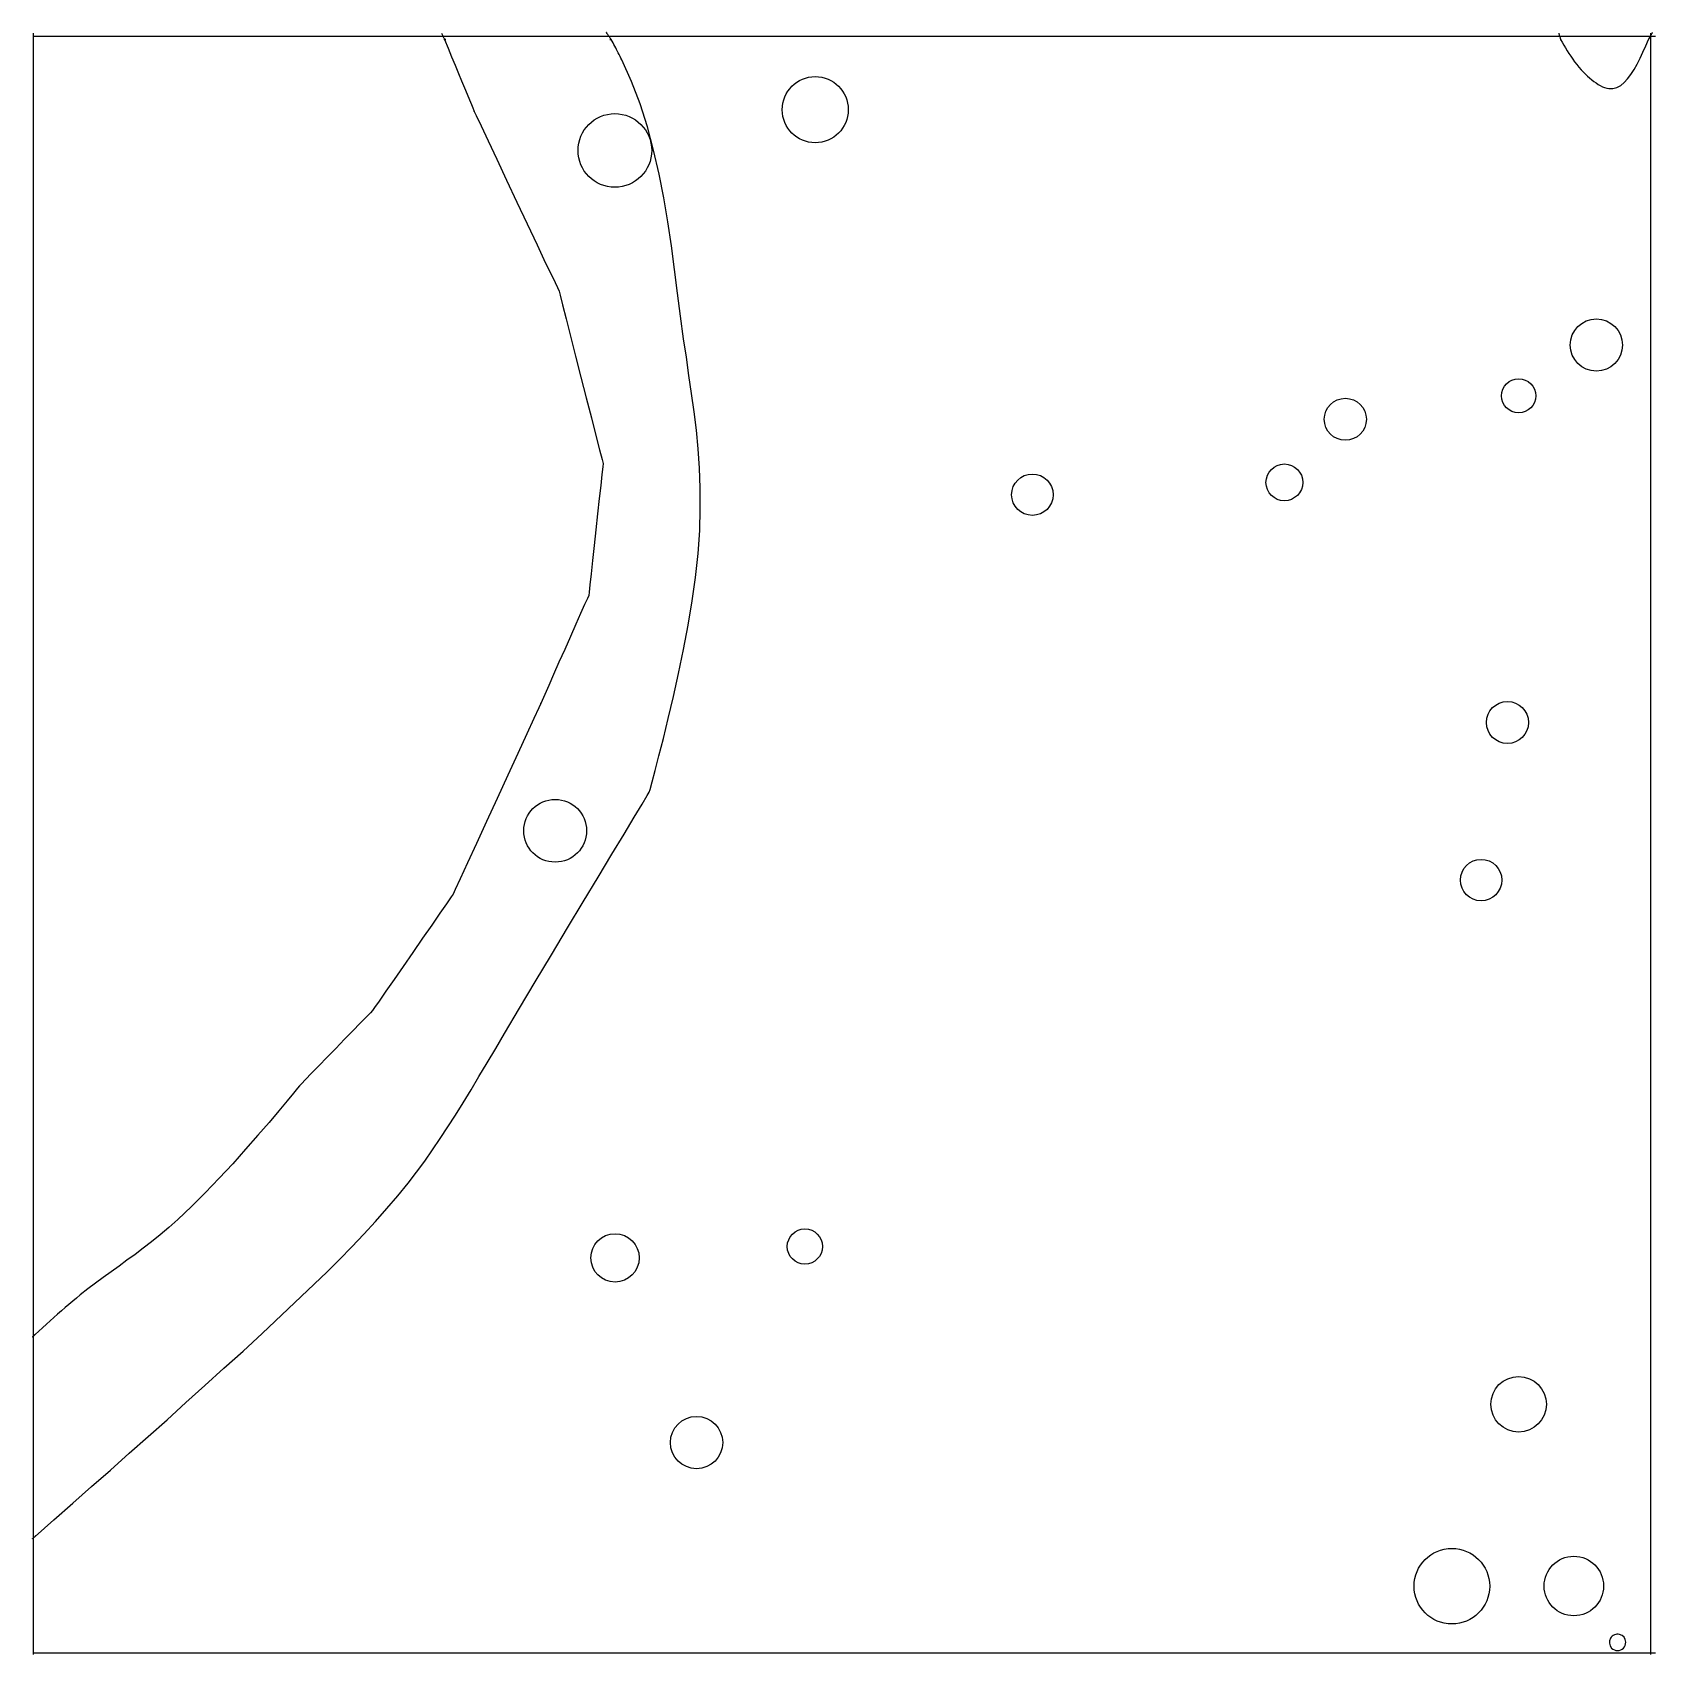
# Model space of a CAD drawing. Extents: x 9.055 to 10.043, y 2.548 to 3.535.
import ezdxf

# ---------------------------------------------------------------- set-up
doc = ezdxf.new("R2010")
doc.units = 0
doc.layers.add('LAYER1', color=7, linetype='CONTINUOUS')
doc.layers.add('LAYER12', color=5, linetype='CONTINUOUS')

msp = doc.modelspace()

# ---------------------------------------------------------------- linework, layer by layer
at = {"layer": 'LAYER1', "color": 7, "linetype": 'CONTINUOUS'}
for points in [[(9.3043, 3.5351), (9.3045, 3.5347), (9.3047, 3.5343), (9.3048, 3.5339), (9.305, 3.5335), (9.3052, 3.5332), (9.3053, 3.5328), (9.3055, 3.5325), (9.3056, 3.5322), (9.3058, 3.5319), (9.3059, 3.5316), (9.306, 3.5314), (9.3061, 3.5312), (9.3061, 3.5311), (9.3062, 3.5309), (9.3062, 3.5309), (9.3062, 3.5308), (9.3062, 3.5308), (9.3062, 3.5308), (9.3062, 3.5308), (9.3062, 3.5309), (9.3062, 3.531), (9.3061, 3.531), (9.3061, 3.5311), (9.3061, 3.5312)], [(9.4075, 3.5312), (9.4072, 3.5316), (9.4069, 3.532), (9.4067, 3.5324), (9.4064, 3.5328), (9.4061, 3.5332), (9.4059, 3.5335), (9.4056, 3.5339), (9.4054, 3.5342), (9.4052, 3.5345), (9.4051, 3.5347), (9.4049, 3.5349), (9.4048, 3.5351), (9.4047, 3.5353), (9.4046, 3.5353), (9.4046, 3.5354), (9.4045, 3.5355), (9.4045, 3.5355), (9.4045, 3.5355), (9.4046, 3.5354), (9.4046, 3.5354), (9.4046, 3.5353), (9.4047, 3.5353), (9.4047, 3.5352), (9.4048, 3.5351)], [(9.9839, 3.5351), (9.984, 3.5347), (9.9841, 3.5343), (9.9842, 3.5339), (9.9843, 3.5335), (9.9845, 3.5332), (9.9846, 3.5328), (9.9847, 3.5325), (9.9847, 3.5322), (9.9848, 3.5319), (9.9849, 3.5316), (9.985, 3.5314), (9.985, 3.5312), (9.9851, 3.531), (9.9851, 3.5309), (9.9851, 3.5308), (9.9852, 3.5308), (9.9852, 3.5308), (9.9852, 3.5308), (9.9851, 3.5308), (9.9851, 3.5309), (9.9851, 3.5309), (9.9851, 3.531), (9.9851, 3.5311), (9.985, 3.5312)], [(10.0388, 3.5317), (10.039, 3.532), (10.0392, 3.5324), (10.0394, 3.5327), (10.0396, 3.5331), (10.0398, 3.5334), (10.04, 3.5337), (10.0401, 3.534), (10.0403, 3.5343), (10.0404, 3.5345), (10.0405, 3.5348), (10.0407, 3.535), (10.0408, 3.5351), (10.0408, 3.5353), (10.0409, 3.5354), (10.0409, 3.5355), (10.041, 3.5355), (10.041, 3.5355), (10.041, 3.5355), (10.041, 3.5355), (10.0409, 3.5354), (10.0409, 3.5354), (10.0408, 3.5353), (10.0408, 3.5352), (10.0408, 3.5351)], [(9.057, 2.6203), (9.0684, 2.6304), (9.0799, 2.6405), (9.0914, 2.6506), (9.1028, 2.6607), (9.1143, 2.6709), (9.1258, 2.6811), (9.1373, 2.6913), (9.1488, 2.7017), (9.1603, 2.7121), (9.1719, 2.7226), (9.1835, 2.7331), (9.1951, 2.7438), (9.203, 2.7512), (9.211, 2.7587), (9.2189, 2.7662), (9.2268, 2.7737), (9.2346, 2.7813), (9.2422, 2.7889), (9.2497, 2.7966), (9.257, 2.8043), (9.2641, 2.812), (9.271, 2.8198), (9.2776, 2.8275), (9.2839, 2.8353), (9.289, 2.842), (9.294, 2.8487), (9.2988, 2.8555), (9.3035, 2.8624), (9.3081, 2.8695), (9.3128, 2.8767), (9.3174, 2.8842), (9.3222, 2.892), (9.327, 2.9001), (9.332, 2.9085), (9.3372, 2.9172), (9.3426, 2.9264), (9.3517, 2.9418), (9.3613, 2.9578), (9.3711, 2.9742), (9.3809, 2.9906), (9.3905, 3.0065), (9.3995, 3.0215), (9.4079, 3.0354), (9.4153, 3.0477), (9.4215, 3.058), (9.4263, 3.0659), (9.4294, 3.0711), (9.4306, 3.0731), (9.4306, 3.0731), (9.4306, 3.0731), (9.4306, 3.0731), (9.4306, 3.0731), (9.4306, 3.0731), (9.4306, 3.0731), (9.4306, 3.0731), (9.4306, 3.0731), (9.4306, 3.0731), (9.4306, 3.0731), (9.4306, 3.0731), (9.4306, 3.0731), (9.4306, 3.0731), (9.4306, 3.0731), (9.4306, 3.0731), (9.4306, 3.0731), (9.4306, 3.0731), (9.4306, 3.0731), (9.4306, 3.0731), (9.4306, 3.0731), (9.4306, 3.0731), (9.4306, 3.0731), (9.4306, 3.0731), (9.4306, 3.0731), (9.4306, 3.0731), (9.4306, 3.0731), (9.4306, 3.0731), (9.4306, 3.0731), (9.4306, 3.0731), (9.4306, 3.0731), (9.4306, 3.0731), (9.4306, 3.0731), (9.4306, 3.0731), (9.4306, 3.0731), (9.4306, 3.0731), (9.4306, 3.0731), (9.4306, 3.0731), (9.4306, 3.0731), (9.4306, 3.0731), (9.4306, 3.0731), (9.4306, 3.0731), (9.4306, 3.0731), (9.4306, 3.0731), (9.4306, 3.0731), (9.4306, 3.0731), (9.4306, 3.0731), (9.4306, 3.0731), (9.4306, 3.0731), (9.4306, 3.0731), (9.4306, 3.0731), (9.4306, 3.0731), (9.4306, 3.0731), (9.4306, 3.0731), (9.4306, 3.0731), (9.4306, 3.0731), (9.4306, 3.0731), (9.4306, 3.0731), (9.4306, 3.0731), (9.4306, 3.0731), (9.4306, 3.0731), (9.4306, 3.0731), (9.4306, 3.0731), (9.4306, 3.0731), (9.4306, 3.0731), (9.4306, 3.0731), (9.4306, 3.0731), (9.4306, 3.0731), (9.4306, 3.0731), (9.4306, 3.0731), (9.4306, 3.0731), (9.4306, 3.0731), (9.4306, 3.0731), (9.4311, 3.0749), (9.4324, 3.0794), (9.4342, 3.0863), (9.4365, 3.0952), (9.4392, 3.1059), (9.4422, 3.1181), (9.4453, 3.1314), (9.4484, 3.1455), (9.4514, 3.1601), (9.4542, 3.1749), (9.4567, 3.1896), (9.4587, 3.2038), (9.4603, 3.2185), (9.4613, 3.2324), (9.4617, 3.2456), (9.4617, 3.2583), (9.4612, 3.2704), (9.4604, 3.2821), (9.4593, 3.2935), (9.4579, 3.3046), (9.4564, 3.3157), (9.4548, 3.3267), (9.4532, 3.3378), (9.4515, 3.349), (9.4497, 3.3628), (9.4479, 3.3769), (9.446, 3.3912), (9.4441, 3.4057), (9.4419, 3.4202), (9.4394, 3.4348), (9.4366, 3.4493), (9.4333, 3.4638), (9.4295, 3.478), (9.425, 3.492), (9.4199, 3.5056), (9.4139, 3.5189), (9.4134, 3.5199), (9.4129, 3.5209), (9.4124, 3.522), (9.4118, 3.523), (9.4113, 3.524), (9.4108, 3.5251), (9.4102, 3.5261), (9.4097, 3.5271), (9.4091, 3.5281), (9.4086, 3.5292), (9.4081, 3.5302), (9.4075, 3.5312)], [(9.3061, 3.5312), (9.3083, 3.5259), (9.3104, 3.5206), (9.3126, 3.5155), (9.3146, 3.5106), (9.3165, 3.506), (9.3183, 3.5017), (9.3199, 3.4979), (9.3212, 3.4945), (9.3224, 3.4917), (9.3233, 3.4896), (9.3239, 3.4881), (9.3242, 3.4874), (9.3242, 3.4874), (9.3242, 3.4874), (9.3242, 3.4874), (9.3242, 3.4874), (9.3242, 3.4874), (9.3242, 3.4874), (9.3242, 3.4874), (9.3242, 3.4874), (9.3242, 3.4874), (9.3242, 3.4874), (9.3242, 3.4874), (9.3242, 3.4874), (9.3242, 3.4874), (9.3242, 3.4874), (9.3242, 3.4874), (9.3242, 3.4874), (9.3242, 3.4874), (9.3242, 3.4874), (9.3242, 3.4874), (9.3242, 3.4874), (9.3242, 3.4874), (9.3242, 3.4874), (9.3242, 3.4874), (9.3242, 3.4874), (9.3242, 3.4874), (9.3242, 3.4874), (9.3242, 3.4875), (9.3242, 3.4875), (9.3242, 3.4875), (9.3242, 3.4875), (9.3241, 3.4875), (9.3241, 3.4875), (9.3242, 3.4875), (9.3242, 3.4875), (9.3242, 3.4875), (9.3242, 3.4874), (9.3254, 3.4849), (9.3283, 3.4787), (9.3326, 3.4696), (9.3379, 3.4583), (9.3438, 3.4457), (9.3501, 3.4323), (9.3564, 3.419), (9.3624, 3.4063), (9.3676, 3.3952), (9.3719, 3.3863), (9.3748, 3.3803), (9.3759, 3.378), (9.3759, 3.378), (9.3759, 3.378), (9.3759, 3.378), (9.3759, 3.378), (9.3759, 3.378), (9.3759, 3.378), (9.3759, 3.378), (9.3759, 3.378), (9.3759, 3.378), (9.3759, 3.378), (9.3759, 3.378), (9.3759, 3.378), (9.3765, 3.3756), (9.3779, 3.3698), (9.3801, 3.3613), (9.3828, 3.3506), (9.3858, 3.3386), (9.3891, 3.3258), (9.3923, 3.3131), (9.3954, 3.301), (9.3982, 3.2903), (9.4004, 3.2816), (9.4019, 3.2757), (9.4026, 3.2731), (9.4026, 3.2731), (9.4026, 3.2731), (9.4026, 3.2731), (9.4026, 3.2731), (9.4026, 3.2731), (9.4026, 3.2731), (9.4026, 3.2731), (9.4026, 3.2731), (9.4026, 3.2731), (9.4026, 3.2731), (9.4026, 3.2731), (9.4026, 3.2731), (9.4026, 3.2731), (9.4026, 3.2731), (9.4026, 3.2731), (9.4026, 3.2731), (9.4026, 3.2731), (9.4026, 3.2731), (9.4026, 3.2731), (9.4026, 3.2731), (9.4026, 3.2731), (9.4026, 3.2731), (9.4026, 3.2731), (9.4026, 3.2731), (9.4026, 3.2731), (9.4026, 3.2731), (9.4026, 3.2731), (9.4026, 3.2731), (9.4026, 3.2731), (9.4026, 3.2731), (9.4026, 3.2731), (9.4026, 3.2731), (9.4026, 3.2731), (9.4026, 3.2731), (9.4026, 3.2731), (9.4026, 3.2731), (9.4026, 3.2731), (9.4026, 3.2732), (9.4026, 3.2732), (9.4026, 3.2732), (9.4026, 3.2732), (9.4026, 3.2732), (9.4026, 3.2732), (9.4026, 3.2732), (9.4026, 3.2732), (9.4026, 3.2732), (9.4026, 3.2732), (9.4026, 3.2731), (9.4023, 3.2711), (9.4018, 3.2665), (9.4011, 3.2599), (9.4002, 3.2518), (9.3992, 3.2426), (9.3982, 3.2329), (9.3971, 3.2233), (9.3961, 3.2141), (9.3952, 3.206), (9.3945, 3.1994), (9.394, 3.1948), (9.3938, 3.1928), (9.3938, 3.1928), (9.3938, 3.1928), (9.3938, 3.1928), (9.3938, 3.1928), (9.3938, 3.1928), (9.3938, 3.1928), (9.3938, 3.1928), (9.3938, 3.1928), (9.3938, 3.1928), (9.3938, 3.1928), (9.3938, 3.1928), (9.3938, 3.1928), (9.3938, 3.1928), (9.3938, 3.1928), (9.3938, 3.1928), (9.3938, 3.1928), (9.3938, 3.1928), (9.3938, 3.1928), (9.3938, 3.1928), (9.3938, 3.1928), (9.3938, 3.1928), (9.3938, 3.1928), (9.3938, 3.1928), (9.3938, 3.1928), (9.3938, 3.1928), (9.3938, 3.1928), (9.3938, 3.1928), (9.3938, 3.1929), (9.3938, 3.1929), (9.3938, 3.1929), (9.3938, 3.1929), (9.3938, 3.1929), (9.3938, 3.1929), (9.3938, 3.1929), (9.3938, 3.1928), (9.3938, 3.1928), (9.393, 3.1911), (9.3913, 3.1874), (9.3889, 3.182), (9.386, 3.1754), (9.3827, 3.1679), (9.3792, 3.16), (9.3757, 3.1522), (9.3724, 3.1447), (9.3695, 3.1381), (9.3671, 3.1327), (9.3654, 3.1289), (9.3647, 3.1272), (9.3647, 3.1272), (9.3647, 3.1272), (9.3647, 3.1272), (9.3646, 3.1272), (9.3646, 3.1272), (9.3647, 3.1272), (9.3647, 3.1272), (9.3647, 3.1272), (9.3647, 3.1272), (9.3647, 3.1272), (9.3647, 3.1272), (9.3647, 3.1272), (9.3647, 3.1272), (9.3647, 3.1272), (9.3647, 3.1272), (9.3647, 3.1272), (9.3647, 3.1272), (9.3647, 3.1272), (9.3647, 3.1272), (9.3647, 3.1272), (9.3647, 3.1272), (9.3647, 3.1272), (9.3647, 3.1272), (9.3647, 3.1272), (9.3647, 3.1272), (9.3647, 3.1272), (9.3647, 3.1272), (9.3647, 3.1272), (9.3647, 3.1272), (9.3647, 3.1273), (9.3647, 3.1273), (9.3647, 3.1273), (9.3647, 3.1273), (9.3647, 3.1272), (9.3647, 3.1272), (9.3647, 3.1272), (9.3635, 3.1246), (9.3605, 3.1181), (9.3561, 3.1086), (9.3507, 3.0968), (9.3446, 3.0835), (9.3381, 3.0694), (9.3316, 3.0553), (9.3255, 3.042), (9.3201, 3.0301), (9.3156, 3.0205), (9.3126, 3.014), (9.3113, 3.0112), (9.3113, 3.0111), (9.3113, 3.0111), (9.3113, 3.0111), (9.3113, 3.0111), (9.3113, 3.0111), (9.3113, 3.0111), (9.3113, 3.0111), (9.3113, 3.0111), (9.3113, 3.0111), (9.3113, 3.0111), (9.3113, 3.0111), (9.3113, 3.0112), (9.3113, 3.0112), (9.3113, 3.0112), (9.3113, 3.0112), (9.3113, 3.0112), (9.3113, 3.0112), (9.3113, 3.0112), (9.3113, 3.0112), (9.3113, 3.0112), (9.3113, 3.0112), (9.3113, 3.0112), (9.3113, 3.0112), (9.3113, 3.0112), (9.3101, 3.0094), (9.3073, 3.0053), (9.3033, 2.9995), (9.2983, 2.9923), (9.2927, 2.9843), (9.2869, 2.9757), (9.281, 2.9672), (9.2754, 2.9592), (9.2704, 2.952), (9.2664, 2.9461), (9.2635, 2.9421), (9.2623, 2.9403), (9.2622, 2.9402), (9.2622, 2.9402), (9.2622, 2.9402), (9.2622, 2.9402), (9.2622, 2.9402), (9.2622, 2.9402), (9.2622, 2.9402), (9.2622, 2.9402), (9.2622, 2.9402), (9.2622, 2.9402), (9.2622, 2.9402), (9.2623, 2.9403), (9.2623, 2.9403), (9.2623, 2.9403), (9.2623, 2.9403), (9.2623, 2.9403), (9.2623, 2.9403), (9.2623, 2.9403), (9.2623, 2.9403), (9.2623, 2.9403), (9.2623, 2.9403), (9.2623, 2.9403)], [(9.3061, 3.5312), (9.3061, 3.5312), (9.3061, 3.5312), (9.3061, 3.5312), (9.3061, 3.5312), (9.3061, 3.5312), (9.3061, 3.5312), (9.3061, 3.5312), (9.3061, 3.5312), (9.3061, 3.5312), (9.3061, 3.5312), (9.3061, 3.5312), (9.3061, 3.5312), (9.3061, 3.5312), (9.3061, 3.5312), (9.3061, 3.5312), (9.3061, 3.5312), (9.3061, 3.5312), (9.3061, 3.5312), (9.3061, 3.5312), (9.3061, 3.5312), (9.3061, 3.5312), (9.3061, 3.5312), (9.3061, 3.5312), (9.3061, 3.5312)], [(9.3061, 3.5312), (9.3061, 3.5312), (9.3061, 3.5312), (9.3061, 3.5312), (9.3061, 3.5312), (9.3061, 3.5312), (9.3061, 3.5312), (9.3061, 3.5312), (9.3061, 3.5312), (9.3061, 3.5312), (9.3061, 3.5312), (9.3061, 3.5312), (9.3061, 3.5312), (9.3064, 3.5312), (9.3066, 3.5312), (9.3068, 3.5312), (9.3069, 3.5312), (9.3069, 3.5312), (9.3069, 3.5312), (9.3068, 3.5312), (9.3067, 3.5312), (9.3066, 3.5312), (9.3064, 3.5312), (9.3063, 3.5312), (9.3061, 3.5312)], [(9.3061, 3.5312), (9.3061, 3.5312), (9.3061, 3.5312), (9.3061, 3.5312), (9.3061, 3.5312), (9.3061, 3.5312), (9.3061, 3.5312), (9.3061, 3.5312), (9.3061, 3.5312), (9.3061, 3.5312), (9.3061, 3.5312), (9.3061, 3.5312), (9.3061, 3.5312), (9.3061, 3.5312), (9.3061, 3.5312), (9.3061, 3.5312), (9.3061, 3.5312), (9.3061, 3.5312), (9.3061, 3.5312), (9.3061, 3.5312), (9.3061, 3.5312), (9.3061, 3.5312), (9.3061, 3.5312), (9.3061, 3.5312), (9.3061, 3.5312)], [(9.3061, 3.5312), (9.3061, 3.5312), (9.3061, 3.5312), (9.3061, 3.5312), (9.3061, 3.5312), (9.3061, 3.5312), (9.3061, 3.5312), (9.3061, 3.5312), (9.3061, 3.5312), (9.3061, 3.5312), (9.3061, 3.5312), (9.3061, 3.5312), (9.3061, 3.5312), (9.3061, 3.5312), (9.3061, 3.5312), (9.3061, 3.5312), (9.3061, 3.5312), (9.3061, 3.5312), (9.3061, 3.5312), (9.3061, 3.5312), (9.3061, 3.5312), (9.3061, 3.5312), (9.3061, 3.5312), (9.3061, 3.5312), (9.3061, 3.5312)], [(9.4075, 3.5312), (9.4075, 3.5312), (9.4075, 3.5312), (9.4075, 3.5312), (9.4075, 3.5312), (9.4075, 3.5312), (9.4075, 3.5312), (9.4075, 3.5312), (9.4075, 3.5312), (9.4075, 3.5312), (9.4075, 3.5312), (9.4075, 3.5312), (9.4075, 3.5312), (9.4072, 3.5312), (9.4069, 3.5312), (9.4068, 3.5312), (9.4067, 3.5312), (9.4067, 3.5312), (9.4067, 3.5312), (9.4067, 3.5312), (9.4069, 3.5312), (9.407, 3.5312), (9.4072, 3.5312), (9.4073, 3.5312), (9.4075, 3.5312)], [(9.4075, 3.5312), (9.4075, 3.5312), (9.4075, 3.5312), (9.4075, 3.5312), (9.4075, 3.5312), (9.4075, 3.5312), (9.4075, 3.5312), (9.4075, 3.5312), (9.4075, 3.5312), (9.4075, 3.5312), (9.4075, 3.5312), (9.4075, 3.5312), (9.4075, 3.5312), (9.4075, 3.5312), (9.4075, 3.5312), (9.4075, 3.5312), (9.4075, 3.5312), (9.4075, 3.5312), (9.4075, 3.5312), (9.4075, 3.5312), (9.4075, 3.5312), (9.4075, 3.5312), (9.4075, 3.5312), (9.4075, 3.5312), (9.4075, 3.5312)], [(9.4075, 3.5312), (9.4075, 3.5312), (9.4075, 3.5312), (9.4075, 3.5312), (9.4075, 3.5312), (9.4075, 3.5312), (9.4075, 3.5312), (9.4075, 3.5312), (9.4075, 3.5312), (9.4075, 3.5312), (9.4075, 3.5312), (9.4075, 3.5312), (9.4075, 3.5312), (9.4075, 3.5312), (9.4075, 3.5312), (9.4075, 3.5312), (9.4075, 3.5312), (9.4075, 3.5312), (9.4075, 3.5312), (9.4075, 3.5312), (9.4075, 3.5312), (9.4075, 3.5312), (9.4075, 3.5312), (9.4075, 3.5312), (9.4075, 3.5312)], [(9.985, 3.5312), (9.986, 3.5295), (9.987, 3.5278), (9.988, 3.5261), (9.9891, 3.5244), (9.9901, 3.5227), (9.9912, 3.521), (9.9924, 3.5193), (9.9936, 3.5177), (9.9949, 3.516), (9.9962, 3.5144), (9.9976, 3.5128), (9.9991, 3.5112), (10.0003, 3.51), (10.0015, 3.5089), (10.0027, 3.5078), (10.004, 3.5067), (10.0053, 3.5057), (10.0066, 3.5048), (10.0079, 3.5039), (10.0092, 3.5032), (10.0105, 3.5025), (10.0118, 3.502), (10.0131, 3.5016), (10.0143, 3.5014), (10.0169, 3.5014), (10.0193, 3.502), (10.0216, 3.5033), (10.0238, 3.505), (10.0258, 3.5073), (10.0278, 3.5099), (10.0297, 3.5129), (10.0316, 3.5162), (10.0334, 3.5198), (10.0351, 3.5235), (10.0369, 3.5273), (10.0386, 3.5312)], [(10.0386, 3.5312), (10.0386, 3.5312), (10.0386, 3.5313), (10.0387, 3.5313), (10.0387, 3.5314), (10.0387, 3.5314), (10.0387, 3.5315), (10.0387, 3.5315), (10.0388, 3.5315), (10.0388, 3.5316), (10.0388, 3.5316), (10.0388, 3.5316), (10.0388, 3.5317), (10.039, 3.5319), (10.0391, 3.5321), (10.0392, 3.5323), (10.0392, 3.5323), (10.0392, 3.5324), (10.0392, 3.5323), (10.0392, 3.5323), (10.0391, 3.5322), (10.0391, 3.5321), (10.039, 3.532), (10.0389, 3.5318), (10.0388, 3.5317)], [(10.0386, 3.5312), (10.0386, 3.5312), (10.0386, 3.5312), (10.0386, 3.5312), (10.0386, 3.5312), (10.0386, 3.5312), (10.0386, 3.5312), (10.0386, 3.5312), (10.0386, 3.5312), (10.0386, 3.5312), (10.0386, 3.5312), (10.0386, 3.5312), (10.0386, 3.5312), (10.0386, 3.5312), (10.0386, 3.5312), (10.0386, 3.5312), (10.0386, 3.5312), (10.0386, 3.5312), (10.0386, 3.5312), (10.0386, 3.5312), (10.0386, 3.5312), (10.0386, 3.5312), (10.0386, 3.5312), (10.0386, 3.5312), (10.0386, 3.5312)], [(10.0386, 3.5312), (10.0386, 3.5312), (10.0386, 3.5312), (10.0386, 3.5312), (10.0386, 3.5312), (10.0386, 3.5312), (10.0386, 3.5312), (10.0386, 3.5312), (10.0386, 3.5312), (10.0386, 3.5312), (10.0386, 3.5312), (10.0386, 3.5312), (10.0386, 3.5312), (10.0386, 3.5312), (10.0386, 3.5312), (10.0386, 3.5312), (10.0386, 3.5312), (10.0386, 3.5312), (10.0386, 3.5312), (10.0386, 3.5312), (10.0386, 3.5312), (10.0386, 3.5312), (10.0386, 3.5312), (10.0386, 3.5312), (10.0386, 3.5312)], [(9.2623, 2.9403), (9.2623, 2.9403), (9.2623, 2.9403), (9.261, 2.939), (9.2585, 2.9363), (9.2548, 2.9326), (9.2503, 2.928), (9.2453, 2.9228), (9.24, 2.9173), (9.2347, 2.9119), (9.2297, 2.9067), (9.2252, 2.9021), (9.2216, 2.8984), (9.219, 2.8957), (9.2178, 2.8945), (9.2178, 2.8945), (9.2178, 2.8944), (9.2178, 2.8944), (9.2178, 2.8944), (9.2178, 2.8944), (9.2178, 2.8944), (9.2178, 2.8944), (9.2178, 2.8944), (9.2178, 2.8945), (9.2178, 2.8945), (9.2178, 2.8945), (9.2178, 2.8945), (9.2179, 2.8945), (9.2179, 2.8945), (9.2179, 2.8945), (9.2179, 2.8945), (9.2179, 2.8945), (9.2179, 2.8945), (9.2179, 2.8945), (9.2179, 2.8945), (9.2179, 2.8945), (9.2179, 2.8945), (9.2179, 2.8945), (9.2178, 2.8945), (9.2167, 2.8931), (9.2142, 2.89), (9.2103, 2.8853), (9.2053, 2.8793), (9.1993, 2.8722), (9.1925, 2.8644), (9.1851, 2.8559), (9.1772, 2.8471), (9.1689, 2.8382), (9.1605, 2.8294), (9.1521, 2.821), (9.1439, 2.8132), (9.1384, 2.8083), (9.1331, 2.8038), (9.1279, 2.7996), (9.1228, 2.7956), (9.1178, 2.7919), (9.1129, 2.7883), (9.1081, 2.7848), (9.1033, 2.7813), (9.0985, 2.7779), (9.0938, 2.7744), (9.0891, 2.7709), (9.0844, 2.7672), (9.0822, 2.7653), (9.0799, 2.7634), (9.0776, 2.7615), (9.0753, 2.7596), (9.073, 2.7576), (9.0707, 2.7555), (9.0684, 2.7535), (9.0661, 2.7514), (9.0639, 2.7494), (9.0616, 2.7473), (9.0593, 2.7452), (9.057, 2.7431)], [(9.0561, 2.7422), (9.0561, 2.7422), (9.0561, 2.7422), (9.0561, 2.7422), (9.0561, 2.7422), (9.0561, 2.7422), (9.0561, 2.7422), (9.056, 2.7422), (9.056, 2.7422), (9.056, 2.7422), (9.056, 2.7422), (9.056, 2.7422), (9.056, 2.7422), (9.0558, 2.742), (9.0556, 2.7418), (9.0555, 2.7417), (9.0554, 2.7416), (9.0554, 2.7416), (9.0554, 2.7416), (9.0555, 2.7416), (9.0556, 2.7417), (9.0557, 2.7418), (9.0558, 2.7419), (9.0559, 2.7421), (9.056, 2.7422)], [(9.057, 2.7431), (9.0569, 2.743), (9.0568, 2.7429), (9.0567, 2.7429), (9.0566, 2.7428), (9.0565, 2.7427), (9.0565, 2.7426), (9.0564, 2.7425), (9.0563, 2.7425), (9.0562, 2.7424), (9.0562, 2.7423), (9.0561, 2.7422), (9.056, 2.7422), (9.0558, 2.742), (9.0557, 2.7419), (9.0556, 2.7418), (9.0556, 2.7417), (9.0555, 2.7417), (9.0556, 2.7417), (9.0556, 2.7418), (9.0557, 2.7418), (9.0557, 2.7419), (9.0558, 2.742), (9.0559, 2.7421), (9.056, 2.7422)], [(9.056, 2.7422), (9.056, 2.7422), (9.056, 2.7422), (9.056, 2.7422), (9.056, 2.7422), (9.056, 2.7422), (9.0561, 2.7422), (9.0561, 2.7422), (9.0561, 2.7422), (9.0561, 2.7422), (9.0561, 2.7422), (9.0561, 2.7422), (9.0561, 2.7422), (9.0563, 2.7425), (9.0565, 2.7426), (9.0566, 2.7428), (9.0567, 2.7428), (9.0567, 2.7428), (9.0567, 2.7428), (9.0566, 2.7428), (9.0565, 2.7427), (9.0564, 2.7426), (9.0563, 2.7425), (9.0562, 2.7424), (9.0561, 2.7422)], [(9.056, 2.7422), (9.056, 2.7422), (9.056, 2.7422), (9.056, 2.7422), (9.056, 2.7422), (9.056, 2.7422), (9.056, 2.7422), (9.056, 2.7422), (9.056, 2.7422), (9.056, 2.7422), (9.056, 2.7422), (9.056, 2.7422), (9.056, 2.7422), (9.056, 2.7422), (9.056, 2.7422), (9.056, 2.7422), (9.056, 2.7422), (9.056, 2.7422), (9.056, 2.7422), (9.056, 2.7422), (9.056, 2.7422), (9.056, 2.7422), (9.056, 2.7422), (9.056, 2.7422), (9.056, 2.7422)], [(9.056, 2.7422), (9.056, 2.7422), (9.056, 2.7422), (9.056, 2.7422), (9.056, 2.7422), (9.056, 2.7422), (9.056, 2.7422), (9.056, 2.7422), (9.056, 2.7422), (9.056, 2.7422), (9.056, 2.7422), (9.056, 2.7422), (9.056, 2.7422), (9.056, 2.7422), (9.056, 2.7422), (9.056, 2.7422), (9.056, 2.7422), (9.056, 2.7422), (9.056, 2.7422), (9.056, 2.7422), (9.056, 2.7422), (9.056, 2.7422), (9.056, 2.7422), (9.056, 2.7422), (9.056, 2.7422)], [(9.056, 2.7422), (9.056, 2.7422), (9.056, 2.7422), (9.056, 2.7422), (9.056, 2.7422), (9.056, 2.7422), (9.056, 2.7422), (9.056, 2.7422), (9.056, 2.7422), (9.056, 2.7422), (9.056, 2.7422), (9.056, 2.7422), (9.056, 2.7422), (9.056, 2.7422), (9.056, 2.7422), (9.056, 2.7422), (9.056, 2.7422), (9.056, 2.7422), (9.056, 2.7422), (9.056, 2.7422), (9.056, 2.7422), (9.056, 2.7422), (9.056, 2.7422), (9.056, 2.7422), (9.056, 2.7422)], [(9.056, 2.7422), (9.056, 2.7422), (9.056, 2.7422), (9.056, 2.7422), (9.056, 2.7422), (9.056, 2.7422), (9.056, 2.7422), (9.056, 2.7422), (9.056, 2.7422), (9.056, 2.7422), (9.056, 2.7422), (9.056, 2.7422), (9.056, 2.7422), (9.056, 2.7422), (9.056, 2.7422), (9.056, 2.7422), (9.056, 2.7422), (9.056, 2.7422), (9.056, 2.7422), (9.056, 2.7422), (9.056, 2.7422), (9.056, 2.7422), (9.056, 2.7422), (9.056, 2.7422), (9.056, 2.7422)], [(9.0561, 2.7422), (9.0561, 2.7422), (9.0561, 2.7422), (9.0561, 2.7422), (9.0561, 2.7422), (9.0561, 2.7422), (9.0561, 2.7422), (9.0561, 2.7422), (9.0561, 2.7422), (9.0561, 2.7422), (9.0561, 2.7422), (9.0561, 2.7422), (9.0561, 2.7422), (9.0561, 2.7422), (9.0561, 2.7422), (9.0561, 2.7422), (9.0561, 2.7422), (9.0561, 2.7422), (9.0561, 2.7422), (9.0561, 2.7422), (9.0561, 2.7422), (9.0561, 2.7422), (9.0561, 2.7422), (9.0561, 2.7422), (9.0561, 2.7422)], [(9.0561, 2.7422), (9.0561, 2.7422), (9.0561, 2.7422), (9.0561, 2.7422), (9.0561, 2.7422), (9.0561, 2.7422), (9.0561, 2.7422), (9.0561, 2.7422), (9.0561, 2.7422), (9.0561, 2.7422), (9.0561, 2.7422), (9.0561, 2.7422), (9.0561, 2.7422), (9.0561, 2.7422), (9.0561, 2.7422), (9.0561, 2.7422), (9.0561, 2.7422), (9.0561, 2.7422), (9.0561, 2.7422), (9.0561, 2.7422), (9.0561, 2.7422), (9.0561, 2.7422), (9.0561, 2.7422), (9.0561, 2.7422), (9.0561, 2.7422)], [(9.0561, 2.6195), (9.0561, 2.6195), (9.0561, 2.6195), (9.0561, 2.6195), (9.0561, 2.6195), (9.0561, 2.6195), (9.0561, 2.6195), (9.056, 2.6195), (9.056, 2.6195), (9.056, 2.6195), (9.056, 2.6195), (9.056, 2.6194), (9.056, 2.6194), (9.0558, 2.6192), (9.0556, 2.6191), (9.0555, 2.6189), (9.0554, 2.6189), (9.0554, 2.6189), (9.0554, 2.6189), (9.0555, 2.6189), (9.0555, 2.619), (9.0556, 2.6191), (9.0558, 2.6192), (9.0559, 2.6193), (9.056, 2.6194)], [(9.056, 2.6194), (9.0561, 2.6195), (9.0562, 2.6196), (9.0563, 2.6197), (9.0564, 2.6198), (9.0565, 2.6198), (9.0565, 2.6199), (9.0566, 2.62), (9.0567, 2.62), (9.0568, 2.6201), (9.0568, 2.6202), (9.0569, 2.6202), (9.057, 2.6203), (9.0572, 2.6205), (9.0573, 2.6206), (9.0574, 2.6207), (9.0574, 2.6207), (9.0575, 2.6207), (9.0575, 2.6207), (9.0574, 2.6207), (9.0574, 2.6206), (9.0573, 2.6206), (9.0572, 2.6205), (9.0571, 2.6204), (9.057, 2.6203)], [(9.056, 2.6194), (9.056, 2.6195), (9.056, 2.6195), (9.056, 2.6195), (9.056, 2.6195), (9.056, 2.6195), (9.0561, 2.6195), (9.0561, 2.6195), (9.0561, 2.6195), (9.0561, 2.6195), (9.0561, 2.6195), (9.0561, 2.6195), (9.0561, 2.6195), (9.0563, 2.6197), (9.0565, 2.6199), (9.0566, 2.62), (9.0567, 2.62), (9.0567, 2.6201), (9.0567, 2.62), (9.0567, 2.62), (9.0566, 2.6199), (9.0565, 2.6198), (9.0564, 2.6197), (9.0562, 2.6196), (9.0561, 2.6195)], [(9.056, 2.6194), (9.056, 2.6194), (9.056, 2.6194), (9.056, 2.6194), (9.056, 2.6194), (9.056, 2.6194), (9.056, 2.6194), (9.056, 2.6194), (9.056, 2.6194), (9.056, 2.6194), (9.056, 2.6194), (9.056, 2.6194), (9.056, 2.6194), (9.056, 2.6194), (9.056, 2.6194), (9.056, 2.6194), (9.056, 2.6194), (9.056, 2.6194), (9.056, 2.6194), (9.056, 2.6194), (9.056, 2.6194), (9.056, 2.6194), (9.056, 2.6194), (9.056, 2.6194), (9.056, 2.6194)], [(9.056, 2.6194), (9.056, 2.6194), (9.056, 2.6194), (9.056, 2.6194), (9.056, 2.6194), (9.056, 2.6194), (9.056, 2.6194), (9.056, 2.6194), (9.056, 2.6194), (9.056, 2.6194), (9.056, 2.6194), (9.056, 2.6194), (9.056, 2.6194), (9.056, 2.6194), (9.056, 2.6194), (9.056, 2.6194), (9.056, 2.6194), (9.056, 2.6194), (9.056, 2.6194), (9.056, 2.6194), (9.056, 2.6194), (9.056, 2.6194), (9.056, 2.6194), (9.056, 2.6194), (9.056, 2.6194)], [(9.0561, 2.6195), (9.0561, 2.6195), (9.0561, 2.6195), (9.0561, 2.6195), (9.0561, 2.6195), (9.0561, 2.6195), (9.0561, 2.6195), (9.0561, 2.6195), (9.0561, 2.6195), (9.0561, 2.6195), (9.0561, 2.6195), (9.0561, 2.6195), (9.0561, 2.6195), (9.0561, 2.6195), (9.0561, 2.6195), (9.0561, 2.6195), (9.0561, 2.6195), (9.0561, 2.6195), (9.0561, 2.6195), (9.0561, 2.6195), (9.0561, 2.6195), (9.0561, 2.6195), (9.0561, 2.6195), (9.0561, 2.6195), (9.0561, 2.6195)], [(9.0561, 2.6195), (9.0561, 2.6195), (9.0561, 2.6195), (9.0561, 2.6195), (9.0561, 2.6195), (9.0561, 2.6195), (9.0561, 2.6195), (9.0561, 2.6195), (9.0561, 2.6195), (9.0561, 2.6195), (9.0561, 2.6195), (9.0561, 2.6195), (9.0561, 2.6195), (9.0561, 2.6195), (9.0561, 2.6195), (9.0561, 2.6195), (9.0561, 2.6195), (9.0561, 2.6195), (9.0561, 2.6195), (9.0561, 2.6195), (9.0561, 2.6195), (9.0561, 2.6195), (9.0561, 2.6195), (9.0561, 2.6195), (9.0561, 2.6195)]]:
    msp.add_lwpolyline(points, dxfattribs=at)
for centre, radius in [((9.5316, 3.4885), 0.0201), ((9.4097, 3.4637), 0.0224), ((10.0068, 3.3453), 0.0159), ((9.9595, 3.3144), 0.0104), ((9.8541, 3.3001), 0.0128), ((9.817, 3.2617), 0.0112), ((9.6637, 3.2542), 0.0126), ((9.9527, 3.1156), 0.0128), ((9.3734, 3.0497), 0.0191), ((9.9367, 3.0197), 0.0126), ((9.4098, 2.7898), 0.0147), ((9.5253, 2.7967), 0.0107), ((9.9595, 2.7007), 0.0169), ((9.4594, 2.6774), 0.0159), ((9.9189, 2.59), 0.023), ((9.9931, 2.5901), 0.0181)]:
    msp.add_circle(centre, radius, dxfattribs=at)
for start, end in [(0.9695, -136.3365), (-136.3329, -43.6596), (-43.6596, 0.9695)]:
    msp.add_arc((10.0197, 2.5558), 0.005, start, end, dxfattribs=at)
at = {"layer": 'LAYER12', "color": 5, "linetype": 'CONTINUOUS'}
for points in [[(9.0561, 3.5341), (9.0561, 3.5351)], [(10.0398, 3.5351), (10.0398, 3.5312)], [(9.057, 3.5331), (9.056, 3.5331)], [(9.056, 3.5331), (9.0561, 3.5331)], [(9.0561, 3.5331), (9.056, 3.5331)], [(9.0561, 3.5312), (9.0561, 3.5341)], [(9.0561, 3.5303), (9.0561, 3.5312)], [(9.0561, 2.5611), (9.0561, 3.5303)], [(10.0388, 3.5331), (9.057, 3.5331)], [(10.0428, 3.5331), (10.0388, 3.5331)], [(10.0398, 3.5312), (10.0398, 2.5523)], [(9.0561, 2.5523), (9.0561, 2.5611)], [(9.0561, 2.5494), (9.056, 2.5494)], [(9.056, 2.5494), (9.0561, 2.5494)], [(9.0561, 2.5494), (9.056, 2.5494)], [(9.056, 2.5494), (9.0561, 2.5494)], [(9.0561, 2.5494), (9.056, 2.5494)], [(9.056, 2.5494), (10.0428, 2.5494)], [(9.056, 2.5494), (9.0561, 2.5494)], [(9.0561, 2.5511), (9.0561, 2.5523)], [(9.0561, 2.5494), (9.0561, 2.5511)], [(9.0561, 2.5494), (9.0561, 2.5494)], [(9.0561, 2.5484), (9.0561, 2.5494)], [(10.0398, 2.5523), (10.0398, 2.5484)]]:
    msp.add_lwpolyline(points, dxfattribs=at)

doc.saveas('drawing.dxf')
